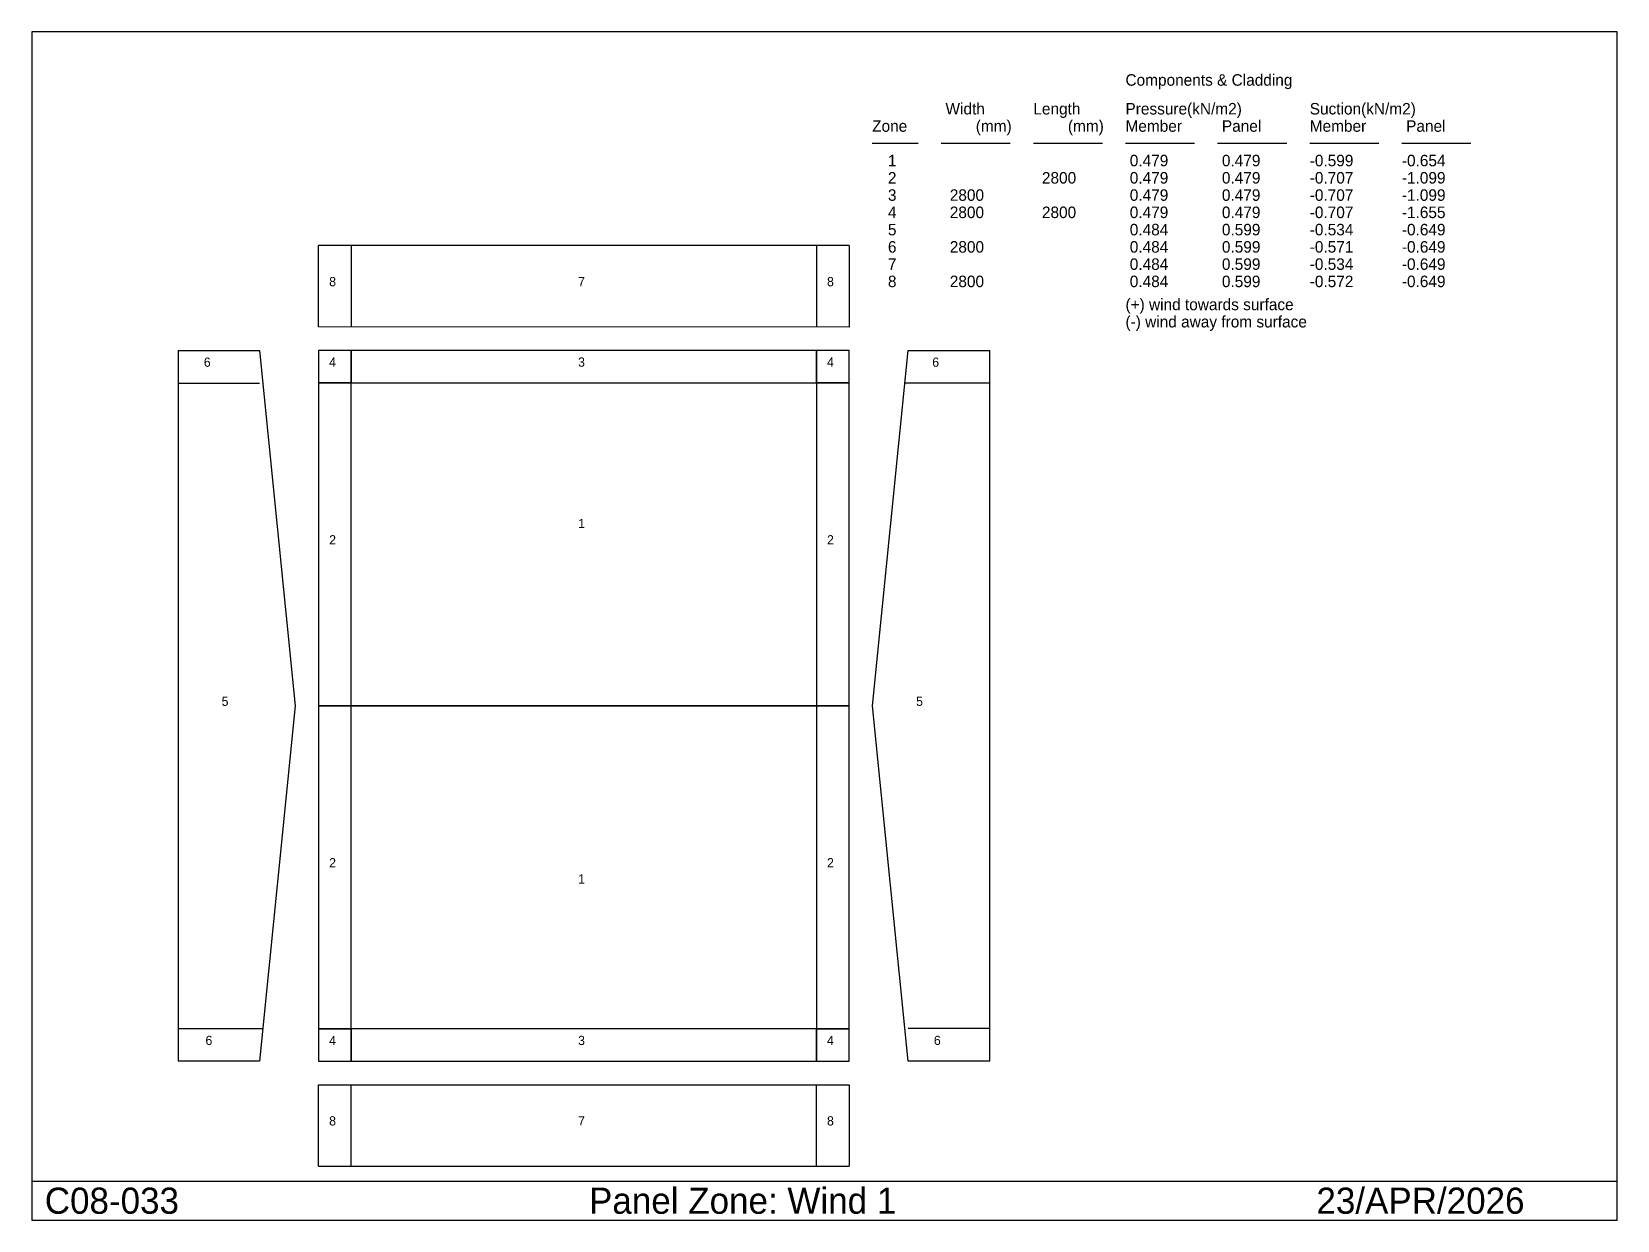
# Model space of a CAD drawing. Extents: x -2051 to 9282, y -1137 to 7363.
import ezdxf

# ---------------------------------------------------------------- set-up
doc = ezdxf.new("R2010")
doc.units = 0
doc.linetypes.add('CONTIN', pattern=[0])
doc.linetypes.add('DASHED', pattern=[135.99, 90.66, -45.33])
doc.layers.get('0').update_dxf_attribs({"linetype": 'CONTIN'})
for name, color, linetype in [('1', 7, 'CONTIN'), ('2', 7, 'CONTIN'), ('21', 7, 'CONTIN'), ('8', 5, 'DASHED')]:
    doc.layers.add(name, color=color, linetype=linetype)

msp = doc.modelspace()

# ---------------------------------------------------------------- linework, layer by layer
for p, q in [((9282.497, 7362.889), (-2050.956, 7362.889)), ((-2050.956, 7362.889), (-2050.956, -1137.201)), ((9282.497, -1137.201), (9282.497, 7362.889)), ((-2050.956, -856.698), (9282.497, -856.698)), ((-2050.956, -1137.201), (9282.497, -1137.201))]:
    msp.add_line(p, q)
at = {"layer": '1'}
for p, q in [((-0.038, 5251.083), (0, 5834.417)), ((3791.667, 5834.167), (0, 5834.417)), ((233.334, 5834.401), (233.295, 5251.068)), ((3791.667, 5834.167), (3791.628, 5250.833)), ((3791.628, 5250.833), (-0.038, 5251.083)), ((-1005, 5083.333), (-421.667, 5083.333)), ((-1005, 5083.333), (-1005, 0)), ((-421.667, 5083.333), (-167.5, 2541.667)), ((0, 5083.333), (0, 0)), ((3791.667, 5083.333), (0, 5083.333)), ((3791.667, 5083.333), (0, 5083.333)), ((0, 5083.333), (0, 2541.667)), ((233.333, 5083.333), (0, 5083.333)), ((0, 5083.333), (0, 4851.158)), ((3558.333, 5083.333), (233.333, 5083.333)), ((233.333, 5083.333), (233.333, 4851.158)), ((233.333, 4851.158), (233.333, 5083.333)), ((3558.333, 4851.158), (3558.333, 5083.333)), ((3791.667, 5083.333), (3558.333, 5083.333)), ((3558.333, 5083.333), (3558.333, 4851.158)), ((3791.667, 0), (3791.667, 5083.333)), ((3791.667, 2541.667), (3791.667, 5083.333)), ((3791.667, 4851.158), (3791.667, 5083.333)), ((3959.167, 2541.667), (4213.333, 5083.333)), ((4213.333, 5083.333), (4796.667, 5083.333)), ((4796.667, 0), (4796.667, 5083.333)), ((233.333, 4851.158), (0, 4851.158)), ((0, 4851.158), (0, 2541.667)), ((0, 4851.158), (233.333, 4851.158)), ((233.333, 2541.667), (233.333, 4851.158)), ((233.333, 4851.158), (3558.333, 4851.158)), ((3791.667, 4851.158), (3558.333, 4851.158)), ((3558.333, 4851.158), (3558.333, 2541.667)), ((3558.333, 4851.158), (3791.667, 4851.158)), ((3791.667, 2541.667), (3791.667, 4851.158)), ((4796.667, 4850), (4190, 4850)), ((-167.5, 2541.667), (-421.667, 0)), ((0, 2541.667), (3791.667, 2541.667)), ((0, 2541.667), (233.333, 2541.667)), ((3791.667, 2541.667), (0, 2541.667)), ((0, 2541.667), (0, 0)), ((233.333, 2541.667), (0, 2541.667)), ((0, 2541.667), (0, 232.176)), ((233.333, 232.176), (233.333, 2541.667)), ((3558.333, 2541.667), (3791.667, 2541.667)), ((3791.667, 2541.667), (3558.333, 2541.667)), ((3558.333, 2541.667), (3558.333, 232.176)), ((3791.667, 0), (3791.667, 2541.667)), ((3791.667, 232.176), (3791.667, 2541.667)), ((4213.333, 0), (3959.167, 2541.667)), ((-1005, 233.333), (-398.334, 233.333)), ((0, 232.176), (233.333, 232.176)), ((233.333, 232.176), (0, 232.176)), ((0, 232.176), (0, 0)), ((3558.333, 232.176), (233.333, 232.176)), ((233.333, 232.176), (233.333, 0)), ((233.333, 0), (233.333, 232.176)), ((3558.333, 232.176), (3791.667, 232.176)), ((3558.333, 0), (3558.333, 232.176)), ((3791.667, 232.176), (3558.333, 232.176)), ((3558.333, 232.176), (3558.333, 0)), ((3791.667, 0), (3791.667, 232.176)), ((-421.667, 0), (-1005, 0)), ((0, 0), (3791.667, 0)), ((0, 0), (3791.667, 0)), ((0, 0), (233.333, 0)), ((233.333, 0), (3558.333, 0)), ((3558.333, 0), (3791.667, 0)), ((4796.667, 0), (4213.333, 0)), ((0, -750.833), (0, -167.5)), ((0, -167.5), (3791.667, -167.5)), ((3558.333, -750.833), (3558.333, -167.5)), ((3791.667, -167.5), (3791.667, -750.833)), ((0, -750.833), (3791.667, -750.833))]:
    msp.add_line(p, q, dxfattribs=at)
at = {"layer": '2'}
for p, q in [((3558.333, 5834.182), (3558.295, 5250.849)), ((-1005, 4850), (-421.667, 4850)), ((4796.667, 233.333), (4213.333, 233.333)), ((233.333, -750.833), (233.333, -167.5))]:
    msp.add_line(p, q, dxfattribs=at)
at = {"layer": '21'}
for p, q in [((3956.292, 6564.959), (4285.542, 6564.959)), ((4450.167, 6564.959), (4944.042, 6564.959)), ((5108.667, 6564.959), (5602.542, 6564.959)), ((5767.167, 6564.959), (6261.042, 6564.959)), ((6425.667, 6564.959), (6919.542, 6564.959)), ((7084.167, 6564.959), (7578.042, 6564.959)), ((7742.667, 6564.959), (8236.542, 6564.959))]:
    msp.add_line(p, q, dxfattribs=at)
at = {"layer": '8'}
msp.add_line((0, 2541.667), (3791.667, 2541.667), dxfattribs=at)

# ---------------------------------------------------------------- texts
for s, p in [('C08-033', (-1957.455, -1090.451)), ('Panel Zone: Wind 1', (1932.753, -1090.451)), ('23/APR/2026', (7131.974, -1090.451))]:
    msp.add_text(s, height=187.002).set_placement(p)
at = {"layer": '1'}
for s, p in [(' 8', (50.798, 5542.747)), (' 7', (1829.964, 5542.629)), (' 8', (3609.131, 5542.512)), (' 6', (-845.033, 4966.667)), (' 4', (50.817, 4967.246)), (' 3', (1829.983, 4967.246)), (' 4', (3609.151, 4967.246)), (' 6', (4361.633, 4966.667)), (' 1', (1829.983, 3812.5)), (' 2', (50.817, 3696.412)), (' 2', (3609.151, 3696.412)), (' 5', (-717.95, 2541.667)), (' 5', (4246.217, 2541.667)), (' 2', (50.817, 1386.921)), (' 2', (3609.151, 1386.921)), (' 1', (1829.983, 1270.833)), (' 6', (-833.367, 116.667)), (' 4', (50.817, 116.088)), (' 3', (1829.983, 116.088)), (' 4', (3609.151, 116.088)), (' 6', (4373.3, 116.667)), (' 8', (50.817, -459.167)), (' 7', (1829.983, -459.167)), (' 8', (3609.15, -459.167))]:
    msp.add_text(s, height=65.85, dxfattribs=at).set_placement(p)
at = {"layer": '21'}
for s, p in [('Components & Cladding', (5767.167, 6976.521)), (' Width', (4450.167, 6770.74)), ('Length', (5108.667, 6770.74)), ('Pressure(kN/m2)', (5767.167, 6770.74)), ('Suction(kN/m2)', (7084.167, 6770.74)), ('Zone', (3956.292, 6647.271)), ('(mm)', (4697.104, 6647.271)), ('(mm)', (5355.604, 6647.271)), ('Member', (5767.167, 6647.271)), (' Panel', (6425.667, 6647.271)), ('Member', (7084.167, 6647.271)), (' Panel', (7742.667, 6647.271)), (' 1', (4038.604, 6400.333)), (' 0.479', (5767.167, 6400.333)), (' 0.479', (6425.667, 6400.333)), ('-0.599', (7084.167, 6400.333)), ('-0.654', (7742.667, 6400.333)), (' 2', (4038.604, 6276.865)), ('  2800', (5108.667, 6276.865)), (' 0.479', (5767.167, 6276.865)), (' 0.479', (6425.667, 6276.865)), ('-0.707', (7084.167, 6276.865)), ('-1.099', (7742.667, 6276.865)), (' 3', (4038.604, 6153.396)), ('  2800', (4450.167, 6153.396)), (' 0.479', (5767.167, 6153.396)), (' 0.479', (6425.667, 6153.396)), ('-0.707', (7084.167, 6153.396)), ('-1.099', (7742.667, 6153.396)), (' 4', (4038.604, 6029.927)), ('  2800', (4450.167, 6029.927)), ('  2800', (5108.667, 6029.927)), (' 0.479', (5767.167, 6029.927)), (' 0.479', (6425.667, 6029.927)), ('-0.707', (7084.167, 6029.927)), ('-1.655', (7742.667, 6029.927)), (' 5', (4038.604, 5906.458)), (' 0.484', (5767.167, 5906.458)), (' 0.599', (6425.667, 5906.458)), ('-0.534', (7084.167, 5906.458)), ('-0.649', (7742.667, 5906.458)), (' 6', (4038.604, 5782.99)), ('  2800', (4450.167, 5782.99)), (' 0.484', (5767.167, 5782.99)), (' 0.599', (6425.667, 5782.99)), ('-0.571', (7084.167, 5782.99)), ('-0.649', (7742.667, 5782.99)), (' 7', (4038.604, 5659.521)), (' 0.484', (5767.167, 5659.521)), (' 0.599', (6425.667, 5659.521)), ('-0.534', (7084.167, 5659.521)), ('-0.649', (7742.667, 5659.521)), (' 8', (4038.604, 5536.052)), ('  2800', (4450.167, 5536.052)), (' 0.484', (5767.167, 5536.052)), (' 0.599', (6425.667, 5536.052)), ('-0.572', (7084.167, 5536.052)), ('-0.649', (7742.667, 5536.052)), ('(+) wind towards surface', (5767.167, 5371.427)), ('(-) wind away from surface', (5767.167, 5247.958))]:
    msp.add_text(s, height=82.312, dxfattribs=at).set_placement(p)

doc.saveas('drawing.dxf')
